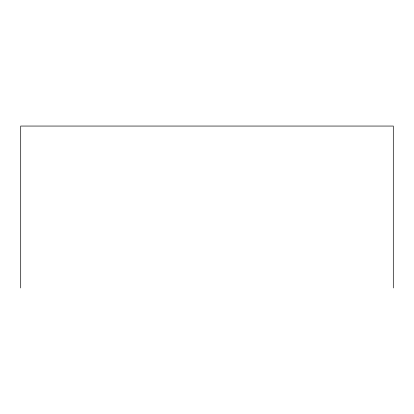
<?xml version="1.0" encoding="UTF-8"?>
<svg xmlns="http://www.w3.org/2000/svg" width="414" height="414" viewBox="0 0 414 414"><rect width="100%" height="100%" fill="white"/><g stroke="black" fill="none" stroke-linecap="round" stroke-linejoin="round"><path stroke-width="0.62" d="M393.3 287.942L393.3 126.058L20.7 126.058L20.7 287.942"/></g></svg>
